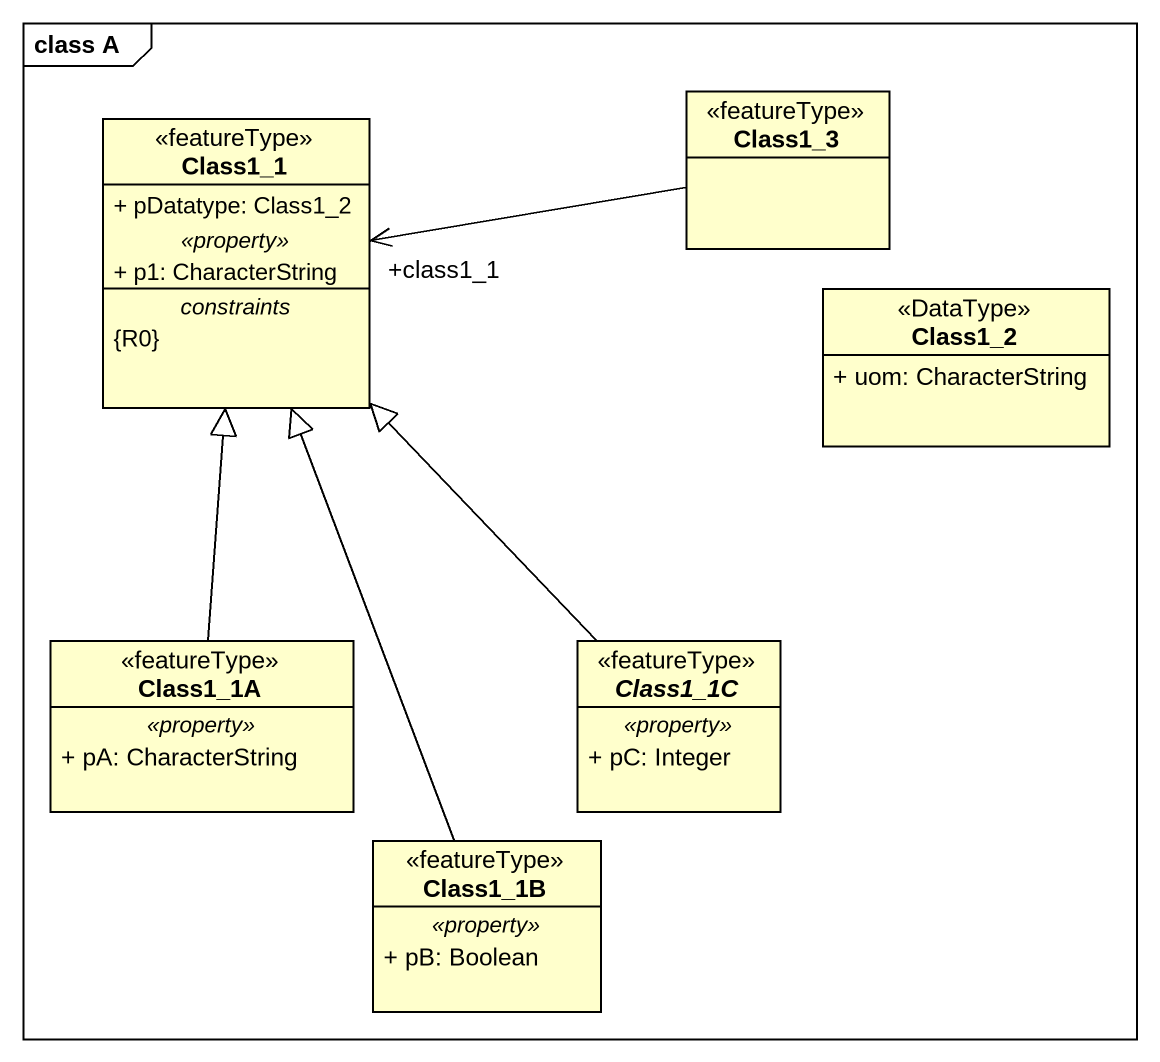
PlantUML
@startuml
mainframe class A
hide circle
hide empty members
skinparam classAttributeIconSize 0
class Class1_1 <<featureType>> {
  + pDatatype: Class1_2
  .. <<property>> ..
  + p1: CharacterString
  -- constraints --
  {R0}
}
class Class1_3 <<featureType>>
class Class1_2 <<DataType>> {
  + uom: CharacterString
}
class Class1_1A <<featureType>> {
  .. <<property>> ..
  + pA: CharacterString
}
abstract class Class1_1C <<featureType>> {
  .. <<property>> ..
  + pC: Integer
}
class Class1_1B <<featureType>> {
  .. <<property>> ..
  + pB: Boolean
}
Class1_3 -left-> "+class1_1" Class1_1
Class1_1A -up-|> Class1_1
Class1_1C -up-|> Class1_1
Class1_1B -up-|> Class1_1
@enduml
